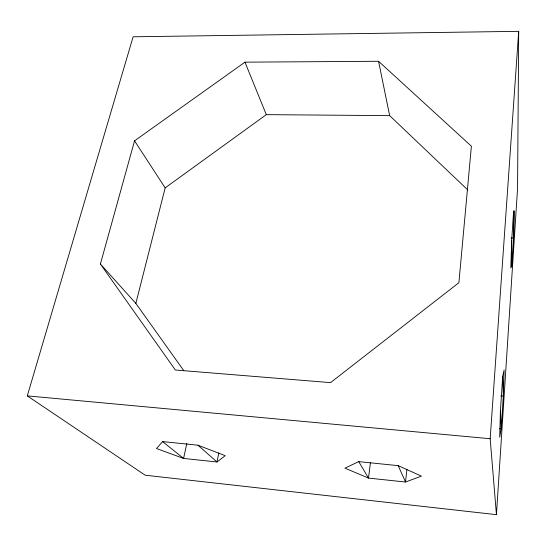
<?xml version="1.0" encoding="UTF-8"?>
<svg xmlns="http://www.w3.org/2000/svg" width="546" height="546" viewBox="0 0 546 546"><rect width="100%" height="100%" fill="white"/><g stroke="black" fill="none" stroke-linecap="round" stroke-linejoin="round"><path stroke-width="0.82" d="M518.7 31.334L517.553 188.547L496.444 514.666L145.188 475.211L27.3 395.877L133.115 36.794L518.7 31.334L490.172 438.731L496.444 514.666M500.429 410.715L499.699 437.237L501.194 428.835L503.33 396.089L504.101 370.099L502.702 376.29L500.429 410.715L501.194 428.835L499.494 428.678M511.698 240.158L510.797 267.99L511.8 265.991L513.615 238.083L514.53 211.022L513.615 211.084L511.698 240.158L511.8 265.991M406.913 469.307L405.542 482.029L368.489 478.091L344.956 468.161L358.736 461.623L398.205 465.656L421.403 476.132L405.542 482.029L398.205 465.656M370.4 462.872L368.489 478.091L358.736 461.623M218.823 452.805L217.015 461.991L183.599 458.435L156.497 448.512L162.606 441.598L197.952 445.208L225.211 455.678L217.015 461.991L197.952 445.208M186.787 443.434L183.599 458.435L162.606 441.598M183.797 370.666L135.858 303.412L165.165 187.872L266.298 114.646L389.653 115.636L467.738 189.926M100.409 264.025L134.541 140.834L244.963 62.162L378.562 61.282L471.396 146.198L458.899 282.698L330.548 382.623L175.355 370.011L100.409 264.025L135.858 303.412M511.063 237.981L513.615 238.083L513.615 211.084M500.784 395.884L503.33 396.089L502.702 376.29M27.3 395.877L490.172 438.731M134.541 140.834L165.165 187.872M244.963 62.162L266.298 114.646M378.562 61.282L389.653 115.636"/></g></svg>
